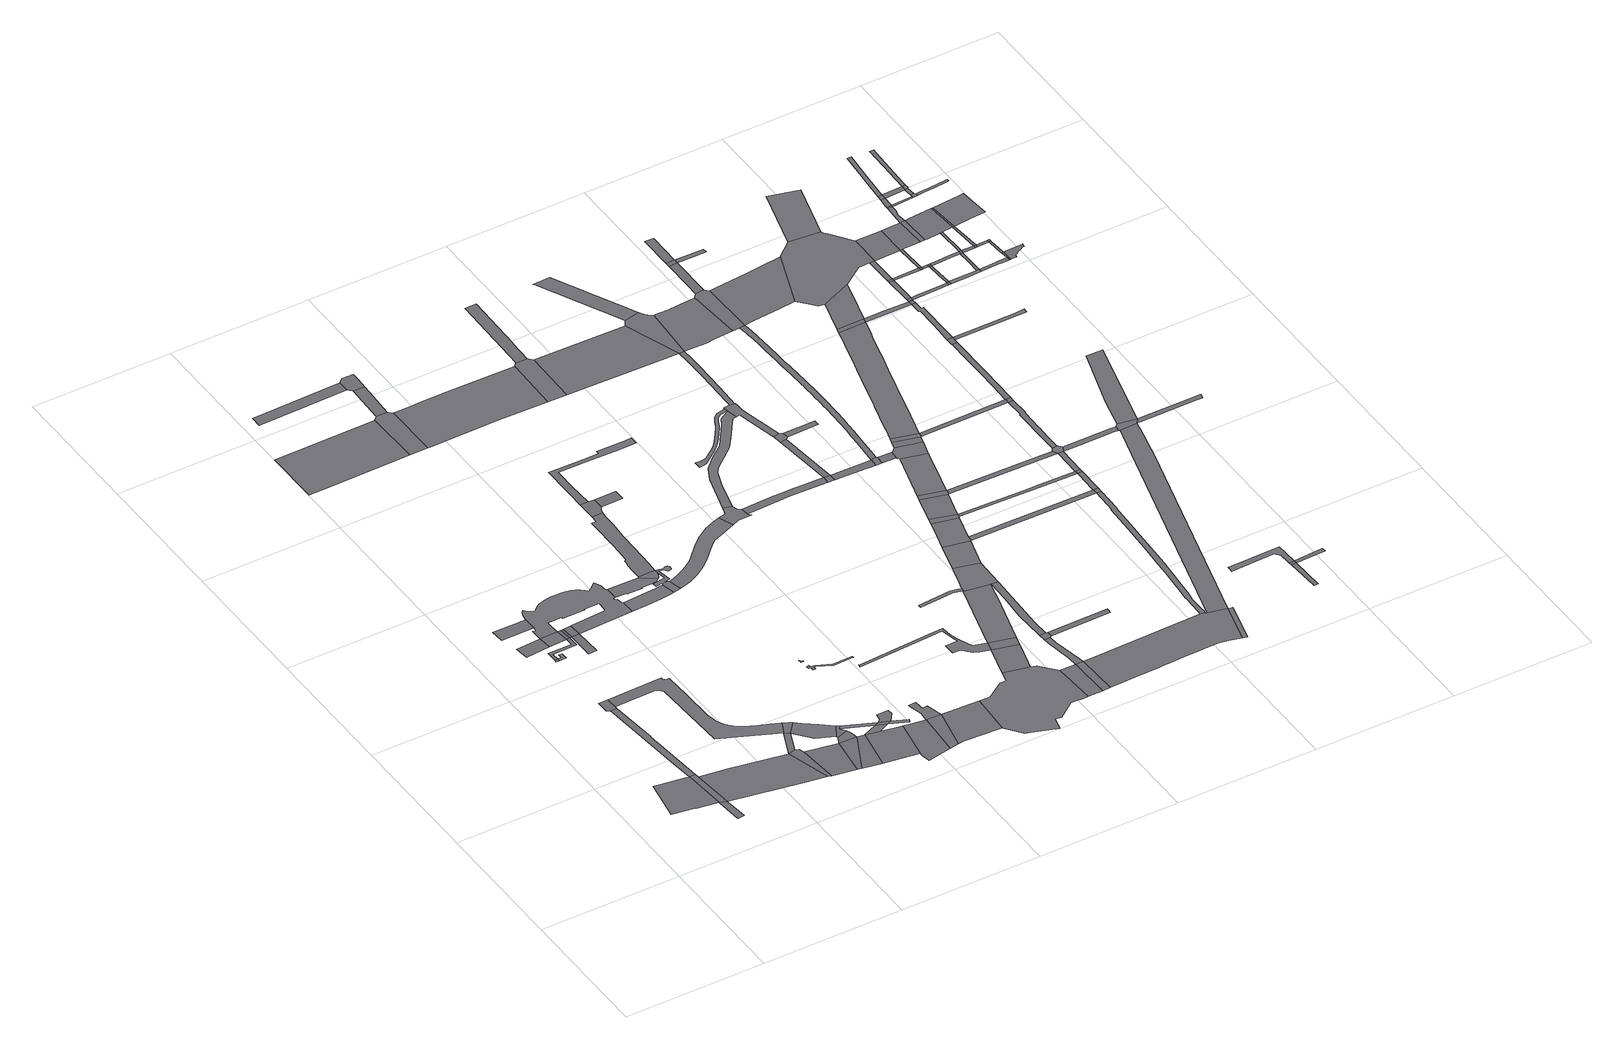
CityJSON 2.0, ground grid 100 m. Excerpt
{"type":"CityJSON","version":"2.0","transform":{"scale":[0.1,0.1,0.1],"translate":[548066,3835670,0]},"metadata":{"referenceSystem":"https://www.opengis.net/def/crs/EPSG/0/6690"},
"CityObjects":{
"road1":{"type":"Road","attributes":{"RoadStructureAttribute.sectionType":"1"},"geometry":[{"type":"MultiSurface","lod":"1","boundaries":[[[0,1,2,3,4,5,6]]]}]},
"road2":{"type":"Road","attributes":{"RoadStructureAttribute.sectionType":"1"},"geometry":[{"type":"MultiSurface","lod":"1","boundaries":[[[5,7,8,9,10,11,12]]]}]},
"road3":{"type":"Road","geometry":[{"type":"MultiSurface","lod":"1","boundaries":[[[13,14,15,6,5,12,16]]]}]},
"road4":{"type":"Road","attributes":{"RoadStructureAttribute.sectionType":"1"},"geometry":[{"type":"MultiSurface","lod":"1","boundaries":[[[17,18,19,20,21,22,23,24,6,15]]]}]},
"road5":{"type":"Road","geometry":[{"type":"MultiSurface","lod":"1","boundaries":[[[25,26,27,22,21,28]]]}]},
"road6":{"type":"Road","attributes":{"RoadStructureAttribute.sectionType":"1"},"geometry":[{"type":"MultiSurface","lod":"1","boundaries":[[[29,30,31,32]]]}]},
"road7":{"type":"Road","attributes":{"RoadStructureAttribute.sectionType":"1"},"geometry":[{"type":"MultiSurface","lod":"1","boundaries":[[[33,16,12,34,35,36]]]}]},
"road8":{"type":"Road","geometry":[{"type":"MultiSurface","lod":"1","boundaries":[[[37,38,39,40]]]}]},
"road9":{"type":"Road","geometry":[{"type":"MultiSurface","lod":"1","boundaries":[[[41,42,43,44,40,39]]]}]},
"road10":{"type":"Road","geometry":[{"type":"MultiSurface","lod":"1","boundaries":[[[45,46,47,48,49]]]}]},
"road11":{"type":"Road","attributes":{"RoadStructureAttribute.sectionType":"1"},"geometry":[{"type":"MultiSurface","lod":"1","boundaries":[[[50,51,52,53,54,55,37,40]]]}]},
"road12":{"type":"Road","geometry":[{"type":"MultiSurface","lod":"1","boundaries":[[[56,29,32,53]]]}]},
"road13":{"type":"Road","attributes":{"RoadStructureAttribute.sectionType":"1"},"geometry":[{"type":"MultiSurface","lod":"1","boundaries":[[[57,58,59,60,61,62,63,64,65,66,67,68,69,70,71,72,25,28,73,74,75,76,77,78,79,80]]]}]},
"road14":{"type":"Road","geometry":[{"type":"MultiSurface","lod":"1","boundaries":[[[81,56,53,52]]]}]},
"road15":{"type":"Road","geometry":[{"type":"MultiSurface","lod":"1","boundaries":[[[82,83,84,85]]]}]},
"road16":{"type":"Road","attributes":{"RoadStructureAttribute.sectionType":"1"},"geometry":[{"type":"MultiSurface","lod":"1","boundaries":[[[86,81,52,85]]]}]},
"road17":{"type":"Road","geometry":[{"type":"MultiSurface","lod":"1","boundaries":[[[87,86,85,84]]]}]},
"road18":{"type":"Road","geometry":[{"type":"MultiSurface","lod":"1","boundaries":[[[88,89,36,35,90,91]]]}]},
"road19":{"type":"Road","attributes":{"RoadStructureAttribute.sectionType":"1"},"geometry":[{"type":"MultiSurface","lod":"1","boundaries":[[[92,36,89,93]]]}]},
"road20":{"type":"Road","geometry":[{"type":"MultiSurface","lod":"1","boundaries":[[[91,90,94,95]]]}]},
"road21":{"type":"Road","attributes":{"RoadStructureAttribute.sectionType":"1"},"geometry":[{"type":"MultiSurface","lod":"1","boundaries":[[[96,97,98,99,100,101,102,103,104,105,106,107,108,109,110,111,112,113,114,115,116,117,118,119,120,121,122,123,124,49,48,125,126,127,29,56,128,129,130,131,132,133,134,135,87,84,136,137,138,139,140,141,142,143,144]]]}]},
"road22":{"type":"Road","geometry":[{"type":"MultiSurface","lod":"1","boundaries":[[[145,80,79,92,93,146]]]}]},
"road23":{"type":"Road","attributes":{"RoadStructureAttribute.sectionType":"1"},"geometry":[{"type":"MultiSurface","lod":"1","boundaries":[[[147,148,146,93,149,150,151,152]]]}]},
"road24":{"type":"Road","geometry":[{"type":"MultiSurface","lod":"1","boundaries":[[[95,94,153,154]]]}]},
"road25":{"type":"Road","attributes":{"RoadStructureAttribute.sectionType":"1"},"geometry":[{"type":"MultiSurface","lod":"1","boundaries":[[[154,153,155,156]]]}]},
"road26":{"type":"Road","attributes":{"function":"3","RoadStructureAttribute.sectionType":"1"},"geometry":[{"type":"MultiSurface","lod":"1","boundaries":[[[157,158,159,160,161]]]}]},
"road27":{"type":"Road","attributes":{"RoadStructureAttribute.sectionType":"1"},"geometry":[{"type":"MultiSurface","lod":"1","boundaries":[[[162,163,164,165,95,154]]]}]},
"road28":{"type":"Road","geometry":[{"type":"MultiSurface","lod":"1","boundaries":[[[152,151,165,164,166,167]]]}]},
"road29":{"type":"Road","attributes":{"RoadStructureAttribute.sectionType":"1"},"geometry":[{"type":"MultiSurface","lod":"1","boundaries":[[[167,166,168,169]]]}]},
"road30":{"type":"Road","geometry":[{"type":"MultiSurface","lod":"1","boundaries":[[[156,155,170,171,172,173]]]}]},
"road31":{"type":"Road","attributes":{"RoadStructureAttribute.sectionType":"1"},"geometry":[{"type":"MultiSurface","lod":"1","boundaries":[[[168,156,173,174]]]}]},
"road32":{"type":"Road","attributes":{"RoadStructureAttribute.sectionType":"1"},"geometry":[{"type":"MultiSurface","lod":"1","boundaries":[[[175,176,177,178,179]]]}]},
"road33":{"type":"Road","geometry":[{"type":"MultiSurface","lod":"1","boundaries":[[[180,181,138,137,182,183,184,185]]]}]},
"road34":{"type":"Road","geometry":[{"type":"MultiSurface","lod":"1","boundaries":[[[144,143,186,187,188,189,190,191,192,193,194,195,196,197,198,199]]]}]},
"road35":{"type":"Road","geometry":[{"type":"MultiSurface","lod":"1","boundaries":[[[169,168,174,200]]]}]},
"road36":{"type":"Road","geometry":[{"type":"MultiSurface","lod":"1","boundaries":[[[201,202,203,204,205,169,200]]]}]},
"road37":{"type":"Road","attributes":{"RoadStructureAttribute.sectionType":"1"},"geometry":[{"type":"MultiSurface","lod":"1","boundaries":[[[172,171,206,207,208,209,210,211]]]}]},
"road38":{"type":"Road","geometry":[{"type":"MultiSurface","lod":"1","boundaries":[[[212,213,200,174]]]}]},
"road39":{"type":"Road","geometry":[{"type":"MultiSurface","lod":"1","boundaries":[[[214,215,199,198,216,217,218,219]]]}]},
"road40":{"type":"Road","geometry":[{"type":"MultiSurface","lod":"1","boundaries":[[[220,221,222,223]]]}]},
"road41":{"type":"Road","geometry":[{"type":"MultiSurface","lod":"1","boundaries":[[[224,225,226,161,160,227,228,229,230]]]}]},
"road42":{"type":"Road","geometry":[{"type":"MultiSurface","lod":"1","boundaries":[[[231,232,233,234,235,236,237,238,239,240,241,242,243,244,245,246,247,248,249,250,251,252,253,214,219,254,255,256,257,258,180,185,259,260,261]]]}]},
"road43":{"type":"Road","geometry":[{"type":"MultiSurface","lod":"1","boundaries":[[[211,210,262,263]]]}]},
"road44":{"type":"Road","attributes":{"RoadStructureAttribute.sectionType":"1"},"geometry":[{"type":"MultiSurface","lod":"1","boundaries":[[[264,265,266,267,268,269,270,271,272,273,274,215,214,275,276,277,278,279,280]]]}]},
"road45":{"type":"Road","attributes":{"RoadStructureAttribute.sectionType":"1"},"geometry":[{"type":"MultiSurface","lod":"1","boundaries":[[[281,282,283,284,285,286,287,288,289,290,291,292,293,294,295,296,297]]]}]},
"road46":{"type":"Road","attributes":{"RoadStructureAttribute.sectionType":"1"},"geometry":[{"type":"MultiSurface","lod":"1","boundaries":[[[298,224,230,299,300]]]}]},
"road47":{"type":"Road","geometry":[{"type":"MultiSurface","lod":"1","boundaries":[[[301,302,303,304,305,306,307,211,263]]]}]},
"road48":{"type":"Road","geometry":[{"type":"MultiSurface","lod":"1","boundaries":[[[308,175,179,298,300,309,310,311]]]}]},
"road49":{"type":"Road","geometry":[{"type":"MultiSurface","lod":"1","boundaries":[[[263,262,312,313,314,315,316]]]}]},
"road50":{"type":"Road","geometry":[{"type":"MultiSurface","lod":"1","boundaries":[[[317,318,264,280,319,320,321,322]]]}]},
"road51":{"type":"Road","attributes":{"RoadStructureAttribute.sectionType":"1"},"geometry":[{"type":"MultiSurface","lod":"1","boundaries":[[[323,324,325,326,327,328,329,330,331,332,261,260,333,334,335,336,337,338,339,340,341,342,343]]]}]},
"road52":{"type":"Road","geometry":[{"type":"MultiSurface","lod":"1","boundaries":[[[344,345,321,320]]]}]},
"road53":{"type":"Road","attributes":{"function":"3","RoadStructureAttribute.sectionType":"1"},"geometry":[{"type":"MultiSurface","lod":"1","boundaries":[[[346,347,348,349,228,227,350,351,352,353]]]}]},
"road54":{"type":"Road","attributes":{"RoadStructureAttribute.sectionType":"1"},"geometry":[{"type":"MultiSurface","lod":"1","boundaries":[[[354,355,356,357,358,359,360,361,362,363,364,365,366,367,368,369,370,371,372,373,374,375,376]]]}]},
"road55":{"type":"Road","attributes":{"RoadStructureAttribute.sectionType":"1"},"geometry":[{"type":"MultiSurface","lod":"1","boundaries":[[[377,378,379,380,381,382,383,384,385,386,387,388,389,390,391,317,322]]]}]},
"road56":{"type":"Road","geometry":[{"type":"MultiSurface","lod":"1","boundaries":[[[392,393,394,395,316,315,396,397,398,399,400,401,402,403,404,405,406,407,408]]]}]},
"road57":{"type":"Road","geometry":[{"type":"MultiSurface","lod":"1","boundaries":[[[409,410,323,343,411,412,413,414,415,416,417]]]}]},
"road58":{"type":"Road","attributes":{"RoadStructureAttribute.sectionType":"1"},"geometry":[{"type":"MultiSurface","lod":"1","boundaries":[[[375,392,408,418,419]]]}]},
"road59":{"type":"Road","geometry":[{"type":"MultiSurface","lod":"1","boundaries":[[[376,375,419,420]]]}]},
"road60":{"type":"Road","geometry":[{"type":"MultiSurface","lod":"1","boundaries":[[[421,422,423,353,352,424,425,426,427,428]]]}]},
"road61":{"type":"Road","geometry":[{"type":"MultiSurface","lod":"1","boundaries":[[[406,405,429,430,431]]]}]},
"road62":{"type":"Road","attributes":{"RoadStructureAttribute.sectionType":"1"},"geometry":[{"type":"MultiSurface","lod":"1","boundaries":[[[432,433,434,435,436,437,438]]]}]},
"road63":{"type":"Road","geometry":[{"type":"MultiSurface","lod":"1","boundaries":[[[431,430,439,440]]]}]},
"road64":{"type":"Road","attributes":{"RoadStructureAttribute.sectionType":"1"},"geometry":[{"type":"MultiSurface","lod":"1","boundaries":[[[441,442,376,420,443,444,445]]]}]},
"road65":{"type":"Road","attributes":{"RoadStructureAttribute.sectionType":"1"},"geometry":[{"type":"MultiSurface","lod":"1","boundaries":[[[446,447,448,421,428,449,450,451]]]}]},
"road66":{"type":"Road","attributes":{"RoadStructureAttribute.sectionType":"1"},"geometry":[{"type":"MultiSurface","lod":"1","boundaries":[[[452,453,454,455,456,415,414,457,458,459,460,461]]]}]},
"road67":{"type":"Road","attributes":{"RoadStructureAttribute.sectionType":"1"},"geometry":[{"type":"MultiSurface","lod":"1","boundaries":[[[462,463,464,465,466,467,431,440]]]}]},
"road68":{"type":"Road","attributes":{"RoadStructureAttribute.sectionType":"1"},"geometry":[{"type":"MultiSurface","lod":"1","boundaries":[[[468,469,470,471,472,473,474,475,476,477,478,479,480,481,482,483,484,485,486,487,488,489,490,491,492,493,494,495,496,497,498,499,500,501,502,503,504,505,506,507,409,417,508,509,510,511,512,513,514,515]]]}]},
"road69":{"type":"Road","geometry":[{"type":"MultiSurface","lod":"1","boundaries":[[[516,517,465,464,518,519]]]}]},
"road70":{"type":"Road","attributes":{"RoadStructureAttribute.sectionType":"1"},"geometry":[{"type":"MultiSurface","lod":"1","boundaries":[[[520,521,522,523,517,516,524,525]]]}]},
"road71":{"type":"Road","geometry":[{"type":"MultiSurface","lod":"1","boundaries":[[[526,527,528,438,437,441,445,520,525,529]]]}]},
"road72":{"type":"Road","attributes":{"function":"3","RoadStructureAttribute.sectionType":"1"},"geometry":[{"type":"MultiSurface","lod":"1","boundaries":[[[425,424,530,531,532]]]}]},
"road73":{"type":"Road","attributes":{"RoadStructureAttribute.sectionType":"1"},"geometry":[{"type":"MultiSurface","lod":"1","boundaries":[[[533,534,535,536,519,518]]]}]},
"road74":{"type":"Road","geometry":[{"type":"MultiSurface","lod":"1","boundaries":[[[537,538,526,529,539]]]}]},
"road75":{"type":"Road","geometry":[{"type":"MultiSurface","lod":"1","boundaries":[[[461,460,540,541]]]}]},
"road76":{"type":"Road","attributes":{"RoadStructureAttribute.sectionType":"1"},"geometry":[{"type":"MultiSurface","lod":"1","boundaries":[[[542,543,461,541]]]}]},
"road77":{"type":"Road","geometry":[{"type":"MultiSurface","lod":"1","boundaries":[[[544,545,546,468,515,547,548,549,550,551,552,553,554,555]]]}]},
"road78":{"type":"Road","geometry":[{"type":"MultiSurface","lod":"1","boundaries":[[[549,548,556,543,542,557,558]]]}]},
"road79":{"type":"Road","attributes":{"RoadStructureAttribute.sectionType":"1"},"geometry":[{"type":"MultiSurface","lod":"1","boundaries":[[[559,560,537,539,561,562,563,564,565,566]]]}]},
"road80":{"type":"Road","attributes":{"RoadStructureAttribute.sectionType":"1"},"geometry":[{"type":"MultiSurface","lod":"1","boundaries":[[[567,541,540,568,569,570,571]]]}]},
"road81":{"type":"Road","attributes":{"RoadStructureAttribute.sectionType":"1"},"geometry":[{"type":"MultiSurface","lod":"1","boundaries":[[[572,573,440,439,574,575,576,577,578,579,580,581,582,583,584,585,586,587,588,589,590]]]}]},
"road82":{"type":"Road","geometry":[{"type":"MultiSurface","lod":"1","boundaries":[[[591,559,566,592,593,594]]]}]},
"road83":{"type":"Road","attributes":{"RoadStructureAttribute.sectionType":"1"},"geometry":[{"type":"MultiSurface","lod":"1","boundaries":[[[595,596,597,598,531,599,600,601,602,544,555]]]}]},
"road84":{"type":"Road","attributes":{"RoadStructureAttribute.sectionType":"1"},"geometry":[{"type":"MultiSurface","lod":"1","boundaries":[[[603,591,594,604,605]]]}]},
"road85":{"type":"Road","geometry":[{"type":"MultiSurface","lod":"1","boundaries":[[[606,607,608,609,558,557]]]}]},
"road86":{"type":"Road","geometry":[{"type":"MultiSurface","lod":"1","boundaries":[[[610,603,605,611,612,613]]]}]},
"road87":{"type":"Road","attributes":{"RoadStructureAttribute.sectionType":"1"},"geometry":[{"type":"MultiSurface","lod":"1","boundaries":[[[614,615,616,617,618]]]}]},
"road88":{"type":"Road","geometry":[{"type":"MultiSurface","lod":"1","boundaries":[[[619,571,570,620,621]]]}]},
"road89":{"type":"Road","geometry":[{"type":"MultiSurface","lod":"1","boundaries":[[[622,623,624,625,618,617,626,627,532,531,598,628,629]]]}]},
"road90":{"type":"Road","attributes":{"RoadStructureAttribute.sectionType":"1"},"geometry":[{"type":"MultiSurface","lod":"1","boundaries":[[[621,620,630,631]]]}]},
"road91":{"type":"Road","attributes":{"RoadStructureAttribute.sectionType":"1"},"geometry":[{"type":"MultiSurface","lod":"1","boundaries":[[[632,633,634,610,613,635,636,637,638]]]}]},
"road92":{"type":"Road","geometry":[{"type":"MultiSurface","lod":"1","boundaries":[[[639,640,631,630,641,632,638,642,643]]]}]},
"road93":{"type":"Road","attributes":{"RoadStructureAttribute.sectionType":"1"},"geometry":[{"type":"MultiSurface","lod":"1","boundaries":[[[644,645,646,647,648,649,650,651,652,653,654,655,656,657,658,659,660,661,662,663,664,665,666,667,668,669,670,671,672,673,674,675,676,677,678,679,680,681,682,683,684,685,686,687,688,689,690,691,692,693,694,695,696,697,698,699,700,701,571,619]]]}]},
"road94":{"type":"Road","attributes":{"function":"3","RoadStructureAttribute.sectionType":"1"},"geometry":[{"type":"MultiSurface","lod":"1","boundaries":[[[702,703,704,705,706,707,629,628,708,709,710,711,712,713]]]}]},
"road95":{"type":"Road","attributes":{"RoadStructureAttribute.sectionType":"1"},"geometry":[{"type":"MultiSurface","lod":"1","boundaries":[[[563,562,714,715]]]}]},
"road96":{"type":"Road","attributes":{"RoadStructureAttribute.sectionType":"1"},"geometry":[{"type":"MultiSurface","lod":"1","boundaries":[[[716,639,643,717]]]}]},
"road97":{"type":"Road","geometry":[{"type":"MultiSurface","lod":"1","boundaries":[[[718,716,717,719,720]]]}]},
"road98":{"type":"Road","geometry":[{"type":"MultiSurface","lod":"1","boundaries":[[[721,587,586,722,723]]]}]},
"road99":{"type":"Road","attributes":{"RoadStructureAttribute.sectionType":"1"},"geometry":[{"type":"MultiSurface","lod":"1","boundaries":[[[724,725,594,593,726,727,728]]]}]},
"road100":{"type":"Road","attributes":{"RoadStructureAttribute.sectionType":"1"},"geometry":[{"type":"MultiSurface","lod":"1","boundaries":[[[729,612,611,730,731,732]]]}]},
"road101":{"type":"Road","geometry":[{"type":"MultiSurface","lod":"1","boundaries":[[[733,734,735,736,702,713,737,671,670,738]]]}]},
"road102":{"type":"Road","attributes":{"RoadStructureAttribute.sectionType":"1"},"geometry":[{"type":"MultiSurface","lod":"1","boundaries":[[[714,739,740,741,742,743,744,745,746,747,748,572,590,749,750,751,752,753,754,755,756,757]]]}]},
"road103":{"type":"Road","attributes":{"RoadStructureAttribute.sectionType":"1"},"geometry":[{"type":"MultiSurface","lod":"1","boundaries":[[[758,759,735,734,760]]]}]},
"road104":{"type":"Road","attributes":{"RoadStructureAttribute.sectionType":"1"},"geometry":[{"type":"MultiSurface","lod":"1","boundaries":[[[761,762,763,764,765,766,767,768,769,770,771,772,773,774,775,718,720,776,777,778,779,780,781,782,783,784,785,786,787,788]]]}]},
"road105":{"type":"Road","geometry":[{"type":"MultiSurface","lod":"1","boundaries":[[[789,758,760,790]]]}]},
"road106":{"type":"Road","attributes":{"RoadStructureAttribute.sectionType":"1"},"geometry":[{"type":"MultiSurface","lod":"1","boundaries":[[[791,789,790,792,793,794]]]}]},
"road107":{"type":"Road","attributes":{"RoadStructureAttribute.sectionType":"1"},"geometry":[{"type":"MultiSurface","lod":"1","boundaries":[[[720,719,795,796]]]}]},
"road108":{"type":"Road","geometry":[{"type":"MultiSurface","lod":"1","boundaries":[[[715,714,757,797]]]}]},
"road109":{"type":"Road","attributes":{"RoadStructureAttribute.sectionType":"1"},"geometry":[{"type":"MultiSurface","lod":"1","boundaries":[[[727,798,799,715,797,800,801]]]}]},
"road110":{"type":"Road","geometry":[{"type":"MultiSurface","lod":"1","boundaries":[[[802,803,804,790,760]]]}]},
"road111":{"type":"Road","geometry":[{"type":"MultiSurface","lod":"1","boundaries":[[[728,727,801,805]]]}]},
"road112":{"type":"Road","attributes":{"function":"3","RoadStructureAttribute.sectionType":"1"},"geometry":[{"type":"MultiSurface","lod":"1","boundaries":[[[806,807,808,809,738,670,810,811,812]]]}]},
"road113":{"type":"Road","attributes":{"RoadStructureAttribute.sectionType":"1"},"geometry":[{"type":"MultiSurface","lod":"1","boundaries":[[[813,731,814,728,805]]]}]},
"road114":{"type":"Road","attributes":{"RoadStructureAttribute.sectionType":"1"},"geometry":[{"type":"MultiSurface","lod":"1","boundaries":[[[815,816,817,818,819,820,821,588,587]]]}]},
"road115":{"type":"Road","geometry":[{"type":"MultiSurface","lod":"1","boundaries":[[[822,823,824,825,826,827,732,731,813,828]]]}]},
"road116":{"type":"Road","attributes":{"RoadStructureAttribute.sectionType":"1"},"geometry":[{"type":"MultiSurface","lod":"1","boundaries":[[[829,830,831,832,833,834,835,836,837,838,839,840,841]]]}]},
"road117":{"type":"Road","geometry":[{"type":"MultiSurface","lod":"1","boundaries":[[[842,761,788,843]]]}]},
"road118":{"type":"Road","attributes":{"RoadStructureAttribute.sectionType":"1"},"geometry":[{"type":"MultiSurface","lod":"1","boundaries":[[[795,844,845,846,847,848,849,825,824,850,851,852,853,854,855,856]]]}]},
"road119":{"type":"Road","attributes":{"RoadStructureAttribute.sectionType":"1"},"geometry":[{"type":"MultiSurface","lod":"1","boundaries":[[[857,858,859,860]]]}]},
"road120":{"type":"Road","geometry":[{"type":"MultiSurface","lod":"1","boundaries":[[[841,840,858,857]]]}]},
"road121":{"type":"Road","attributes":{"RoadStructureAttribute.sectionType":"1"},"geometry":[{"type":"MultiSurface","lod":"1","boundaries":[[[861,862,863,864,842,843]]]}]},
"road122":{"type":"Road","geometry":[{"type":"MultiSurface","lod":"1","boundaries":[[[796,795,856,865]]]}]},
"road123":{"type":"Road","attributes":{"RoadStructureAttribute.sectionType":"1"},"geometry":[{"type":"MultiSurface","lod":"1","boundaries":[[[866,867,868,828,813,869,870,871,872]]]}]},
"road124":{"type":"Road","attributes":{"RoadStructureAttribute.sectionType":"1"},"geometry":[{"type":"MultiSurface","lod":"1","boundaries":[[[873,874,875,876,877,878,879,796,865,880,881,882]]]}]},
"road125":{"type":"Road","attributes":{"RoadStructureAttribute.sectionType":"1"},"geometry":[{"type":"MultiSurface","lod":"1","boundaries":[[[883,841,857,884]]]}]},
"road126":{"type":"Road","attributes":{"RoadStructureAttribute.sectionType":"1"},"geometry":[{"type":"MultiSurface","lod":"1","boundaries":[[[885,843,788,886,887,888]]]}]},
"road127":{"type":"Road","geometry":[{"type":"MultiSurface","lod":"1","boundaries":[[[889,806,812,890,891,892,864,863,893,894,895,896,897,898,899,900,901,902,903,904]]]}]},
"road128":{"type":"Road","geometry":[{"type":"MultiSurface","lod":"1","boundaries":[[[905,906,873,882,907,908,909]]]}]},
"road129":{"type":"Road","attributes":{"RoadStructureAttribute.sectionType":"1"},"geometry":[{"type":"MultiSurface","lod":"1","boundaries":[[[887,910,911,912,913,914,915,905,909,916,917,918,919,920,921,922,923]]]}]},
"road130":{"type":"Road","geometry":[{"type":"MultiSurface","lod":"1","boundaries":[[[924,872,871,819,818,925]]]}]},
"road131":{"type":"Road","geometry":[{"type":"MultiSurface","lod":"1","boundaries":[[[926,888,887,923]]]}]},
"road132":{"type":"Road","attributes":{"RoadStructureAttribute.sectionType":"1"},"geometry":[{"type":"MultiSurface","lod":"1","boundaries":[[[927,928,888,926]]]}]},
"road133":{"type":"Road","geometry":[{"type":"MultiSurface","lod":"1","boundaries":[[[929,930,928,927]]]}]},
"road134":{"type":"Road","attributes":{"RoadStructureAttribute.sectionType":"1"},"geometry":[{"type":"MultiSurface","lod":"1","boundaries":[[[931,932,933,934,930,929]]]}]},
"road135":{"type":"Road","geometry":[{"type":"MultiSurface","lod":"1","boundaries":[[[935,936,934,933]]]}]},
"road136":{"type":"Road","attributes":{"RoadStructureAttribute.sectionType":"1"},"geometry":[{"type":"MultiSurface","lod":"1","boundaries":[[[897,896,936,935]]]}]},
"road137":{"type":"Road","attributes":{"RoadStructureAttribute.sectionType":"1"},"geometry":[{"type":"MultiSurface","lod":"1","boundaries":[[[937,938,889,904,939]]]}]},
"road138":{"type":"Road","attributes":{"RoadStructureAttribute.sectionType":"1"},"geometry":[{"type":"MultiSurface","lod":"1","boundaries":[[[940,941,942,943,929,927,944]]]}]},
"road139":{"type":"Road","attributes":{"RoadStructureAttribute.sectionType":"1"},"geometry":[{"type":"MultiSurface","lod":"1","boundaries":[[[945,946,947,948,949,909,908]]]}]},
"road140":{"type":"Road","attributes":{"RoadStructureAttribute.sectionType":"1"},"geometry":[{"type":"MultiSurface","lod":"1","boundaries":[[[950,935,933,951,952]]]}]},
"road141":{"type":"Road","attributes":{"RoadStructureAttribute.sectionType":"1"},"geometry":[{"type":"MultiSurface","lod":"1","boundaries":[[[953,954,955,956,957,924,925]]]}]},
"road142":{"type":"Road","geometry":[{"type":"MultiSurface","lod":"1","boundaries":[[[899,898,958,959]]]}]},
"road143":{"type":"Road","attributes":{"RoadStructureAttribute.sectionType":"1"},"geometry":[{"type":"MultiSurface","lod":"1","boundaries":[[[960,961,962,925,818,963,964,965,966,967]]]}]},
"road144":{"type":"Road","geometry":[{"type":"MultiSurface","lod":"1","boundaries":[[[950,952,968,969]]]}]},
"road145":{"type":"Road","geometry":[{"type":"MultiSurface","lod":"1","boundaries":[[[970,940,944,971]]]}]},
"road146":{"type":"Road","attributes":{"RoadStructureAttribute.sectionType":"1"},"geometry":[{"type":"MultiSurface","lod":"1","boundaries":[[[972,958,950,969]]]}]},
"road147":{"type":"Road","attributes":{"RoadStructureAttribute.sectionType":"1"},"geometry":[{"type":"MultiSurface","lod":"1","boundaries":[[[973,969,968,974]]]}]},
"road148":{"type":"Road","attributes":{"RoadStructureAttribute.sectionType":"1"},"geometry":[{"type":"MultiSurface","lod":"1","boundaries":[[[975,976,977,978,974,979,980,981,940,970]]]}]},
"road149":{"type":"Road","geometry":[{"type":"MultiSurface","lod":"1","boundaries":[[[982,973,974,978]]]}]},
"road150":{"type":"Road","geometry":[{"type":"MultiSurface","lod":"1","boundaries":[[[983,984,985,970,971,986,987]]]}]},
"road151":{"type":"Road","geometry":[{"type":"MultiSurface","lod":"1","boundaries":[[[988,989,959,958,972,990,991,992]]]}]},
"road152":{"type":"Road","attributes":{"RoadStructureAttribute.sectionType":"1"},"geometry":[{"type":"MultiSurface","lod":"1","boundaries":[[[993,994,995,982,978,996,997,998]]]}]},
"road153":{"type":"Road","geometry":[{"type":"MultiSurface","lod":"1","boundaries":[[[999,988,992,1000]]]}]},
"road154":{"type":"Road","attributes":{"RoadStructureAttribute.sectionType":"1"},"geometry":[{"type":"MultiSurface","lod":"1","boundaries":[[[998,1001,984,983,1002,1003]]]}]},
"road155":{"type":"Road","geometry":[{"type":"MultiSurface","lod":"1","boundaries":[[[993,998,1003,1004]]]}]},
"road156":{"type":"Road","attributes":{"RoadStructureAttribute.sectionType":"1"},"geometry":[{"type":"MultiSurface","lod":"1","boundaries":[[[1005,988,999,1006,1007,1008,1009]]]}]},
"road157":{"type":"Road","attributes":{"RoadStructureAttribute.sectionType":"1"},"geometry":[{"type":"MultiSurface","lod":"1","boundaries":[[[1010,1011,993,1004]]]}]},
"road158":{"type":"Road","geometry":[{"type":"MultiSurface","lod":"1","boundaries":[[[1012,1005,1009,1013]]]}]},
"road159":{"type":"Road","attributes":{"RoadStructureAttribute.sectionType":"1"},"geometry":[{"type":"MultiSurface","lod":"1","boundaries":[[[1014,1015,1016,983,987,1017,1018,1019]]]}]},
"road160":{"type":"Road","attributes":{"RoadStructureAttribute.sectionType":"1"},"geometry":[{"type":"MultiSurface","lod":"1","boundaries":[[[1004,1003,1020,1021]]]}]},
"road161":{"type":"Road","attributes":{"RoadStructureAttribute.sectionType":"1"},"geometry":[{"type":"MultiSurface","lod":"1","boundaries":[[[1022,1023,1012,1013,1024,1025]]]}]},
"road162":{"type":"Road","geometry":[{"type":"MultiSurface","lod":"1","boundaries":[[[1026,1027,1022,1025]]]}]},
"road163":{"type":"Road","geometry":[{"type":"MultiSurface","lod":"1","boundaries":[[[1028,1029,1030,1031,999,1000,1032,1033,1034,1035,1036,1011,1010,1037,1038,1039]]]}]},
"road164":{"type":"Road","geometry":[{"type":"MultiSurface","lod":"1","boundaries":[[[1021,1020,1040,1041]]]}]},
"road165":{"type":"Road","attributes":{"RoadStructureAttribute.sectionType":"1"},"geometry":[{"type":"MultiSurface","lod":"1","boundaries":[[[1042,1013,1009,1043]]]}]},
"road166":{"type":"Road","attributes":{"RoadStructureAttribute.sectionType":"1"},"geometry":[{"type":"MultiSurface","lod":"1","boundaries":[[[1044,1039,1021,1041]]]}]},
"road167":{"type":"Road","attributes":{"RoadStructureAttribute.sectionType":"1"},"geometry":[{"type":"MultiSurface","lod":"1","boundaries":[[[1045,1041,1040,1046]]]}]},
"road168":{"type":"Road","attributes":{"RoadStructureAttribute.sectionType":"1"},"geometry":[{"type":"MultiSurface","lod":"1","boundaries":[[[1047,1048,1049,1050,1027,1026]]]}]},
"road169":{"type":"Road","geometry":[{"type":"MultiSurface","lod":"1","boundaries":[[[1051,1052,1014,1019,1053]]]}]},
"road170":{"type":"Road","attributes":{"RoadStructureAttribute.sectionType":"1"},"geometry":[{"type":"MultiSurface","lod":"1","boundaries":[[[1054,1026,1025,1055]]]}]},
"road171":{"type":"Road","geometry":[{"type":"MultiSurface","lod":"1","boundaries":[[[1056,1028,1039,1044]]]}]},
"road172":{"type":"Road","attributes":{"RoadStructureAttribute.sectionType":"1"},"geometry":[{"type":"MultiSurface","lod":"1","boundaries":[[[1057,1058,1059,1046,1060,1061,1052,1051]]]}]},
"road173":{"type":"Road","geometry":[{"type":"MultiSurface","lod":"1","boundaries":[[[1062,1045,1046,1059]]]}]},
"road174":{"type":"Road","geometry":[{"type":"MultiSurface","lod":"1","boundaries":[[[1063,1064,1042,1043,1065,1066]]]}]},
"road175":{"type":"Road","attributes":{"RoadStructureAttribute.sectionType":"1"},"geometry":[{"type":"MultiSurface","lod":"1","boundaries":[[[1067,1055,1064,1063]]]}]},
"road176":{"type":"Road","attributes":{"RoadStructureAttribute.sectionType":"1"},"geometry":[{"type":"MultiSurface","lod":"1","boundaries":[[[1068,1069,1070,1071,1072,1073,1074,1075,1076,1077,1078,1079,1080,1081,1082,1083,1084,1085,1051,1053]]]}]},
"road177":{"type":"Road","geometry":[{"type":"MultiSurface","lod":"1","boundaries":[[[1086,1087,1054,1055,1067]]]}]},
"road178":{"type":"Road","attributes":{"function":"3","RoadStructureAttribute.sectionType":"1"},"geometry":[{"type":"MultiSurface","lod":"1","boundaries":[[[1088,1089,1090,1091,1056,1044,1092,1093]]]}]},
"road179":{"type":"Road","attributes":{"RoadStructureAttribute.sectionType":"1"},"geometry":[{"type":"MultiSurface","lod":"1","boundaries":[[[1094,1054,1087,1095,1096,1097]]]}]},
"road180":{"type":"Road","attributes":{"RoadStructureAttribute.sectionType":"1"},"geometry":[{"type":"MultiSurface","lod":"1","boundaries":[[[1098,1099,1100,1101,1066,1065,1102,1103,1104,1105]]]}]}
},
"vertices":[
[548,797,0],[326,833,0],[278,540,0],[442,512,0],[441,510,0],[591,484,0],[566,794,0],
[592,475,0],[609,300,0],[609,292,0],[654,296,0],[639,464,0],[638,470,0],
[611,783,0],[610,787,0],[609,798,0],[612,768,0],
[575,1155,0],[575,1156,0],[566,1255,0],[566,1256,0],[532,1602,0],[488,1598,0],[515,1313,0],[549,956,0],
[529,1702,0],[464,1700,0],[466,1615,0],[531,1618,0],
[485,2424,0],[306,2414,0],[321,2316,0],[492,2328,0],
[805,737,0],[1143,378,0],[1294,351,0],[1205,667,0],
[454,2204,0],[454,2184,0],[474,2184,0],[474,2204,0],
[526,2184,0],[525,2232,0],[501,2232,0],[501,2204,0],
[270,2635,0],[275,2538,0],[443,2539,0],[508,2539,0],[507,2631,0],
[474,2258,0],[646,2259,0],[644,2339,0],[623,2338,0],[625,2279,0],[454,2278,0],
[611,2432,0],
[1259,974,0],[1189,1005,0],[1110,1041,0],[1066,1067,0],[1039,1092,0],[1019,1118,0],[1013,1126,0],[991,1177,0],[983,1215,0],[978,1255,0],[970,1494,0],[962,1682,0],[934,1682,0],[934,1687,0],[923,1686,0],[924,1711,0],[566,1618,0],[691,1622,0],[831,1624,0],[858,1601,0],[871,1590,0],[893,1032,0],[1286,857,0],[1325,946,0],
[638,2433,0],
[664,2146,0],[722,2147,0],[718,2342,0],[661,2339,0],
[655,2434,0],
[713,2438,0],
[1284,671,0],[1258,681,0],[1318,344,0],[1294,632,0],
[1285,854,0],[1321,835,0],
[1486,314,0],[1524,592,0],
[1081,2622,0],[1078,2652,0],[1076,2670,0],[1068,2694,0],[1055,2720,0],[1020,2689,0],[988,2666,0],[967,2688,0],[943,2707,0],[922,2719,0],[896,2730,0],[867,2736,0],[831,2741,0],[796,2742,0],[763,2742,0],[731,2739,0],[702,2734,0],[680,2728,0],[660,2720,0],[642,2710,0],[626,2699,0],[612,2686,0],[600,2672,0],[567,2694,0],[549,2710,0],[538,2721,0],[528,2707,0],[519,2688,0],[514,2671,0],[508,2518,0],[500,2512,0],[485,2512,0],[608,2535,0],[708,2534,0],[708,2525,0],[867,2523,0],[867,2532,0],[977,2531,0],[975,2464,0],[965,2452,0],[863,2347,0],[1110,2357,0],[1106,2460,0],[1097,2469,0],[1095,2508,0],[1079,2509,0],[1078,2528,0],[1091,2528,0],[1091,2621,0],
[1370,926,0],[1387,913,0],
[1511,815,0],[1428,881,0],[1341,807,0],[1421,713,0],[1545,659,0],[1597,748,0],
[1515,309,0],[1650,586,0],
[1651,285,0],[1702,577,0],
[3,4774,0],[7,4373,0],[166,4374,0],[739,4379,0],[732,4780,0],
[1645,627,0],[1639,646,0],[1629,669,0],[1548,642,0],
[1601,712,0],[1615,733,0],
[1807,625,0],[1837,640,0],
[1774,264,0],[1898,243,0],[1950,531,0],[1801,558,0],
[1880,595,0],
[741,5206,0],[99,5193,0],[101,5114,0],[445,5120,0],[741,5126,0],
[1407,2480,0],[1359,2475,0],[1216,2362,0],[1335,2370,0],[1407,2379,0],[1424,2382,0],
[1173,2528,0],[1173,2520,0],[1280,2518,0],[1280,2526,0],[1351,2526,0],[1354,2526,0],[1362,2526,0],[1374,2527,0],[1384,2529,0],[1396,2532,0],[1401,2534,0],[1408,2540,0],[1418,2550,0],[1313,2618,0],
[1909,610,0],
[1952,669,0],[1951,708,0],[1867,705,0],[1863,673,0],[1856,654,0],
[1901,212,0],[1912,157,0],[1974,168,0],[1997,173,0],[2082,188,0],[2101,503,0],
[2005,542,0],[2015,565,0],
[1440,2628,0],[1320,2624,0],[1426,2562,0],[1433,2576,0],[1438,2591,0],[1440,2602,0],
[1739,1385,0],[1757,1387,0],[1757,1393,0],[1737,1414,0],
[760,4809,0],[760,4807,0],[758,4805,0],[871,4380,0],[868,4783,0],[842,4806,0],[840,4808,0],
[1448,2496,0],[1432,2494,0],[1431,2497,0],[1474,2508,0],[1457,2611,0],[1491,2603,0],[1494,2598,0],[1499,2589,0],[1504,2583,0],[1509,2579,0],[1516,2577,0],[1523,2579,0],[1531,2584,0],[1536,2592,0],[1537,2602,0],[1536,2611,0],[1532,2617,0],[1526,2623,0],[1518,2625,0],[1510,2624,0],[1503,2621,0],[1495,2614,0],[1467,2621,0],[1452,2534,0],[1362,2520,0],[1366,2489,0],[1417,2496,0],[1417,2492,0],[1453,2387,0],[1484,2394,0],[1460,2490,0],
[2149,200,0],[2210,500,0],
[1382,3274,0],[1382,3225,0],[1347,3224,0],[1347,3183,0],[1346,2963,0],[1342,2805,0],[1330,2805,0],[1330,2788,0],[1327,2774,0],[1322,2748,0],[1320,2701,0],[1441,2704,0],[1446,2883,0],[1448,3014,0],[1453,3143,0],[1455,3236,0],[1459,3274,0],
[1747,1312,0],[1762,1308,0],[1763,1285,0],[1781,1286,0],[1782,1308,0],[1795,1308,0],[1895,1257,0],[2026,1262,0],[2041,1262,0],[2040,1274,0],[2027,1274,0],[1898,1270,0],[1798,1319,0],[1770,1321,0],[1764,1321,0],[1763,1336,0],[1745,1334,0],
[769,5095,0],[847,4985,0],[850,5092,0],
[2180,620,0],[2155,615,0],[2143,614,0],[2137,684,0],[2084,682,0],[2085,671,0],[2109,576,0],
[776,5235,0],[852,5125,0],[854,5180,0],[855,5234,0],
[2197,208,0],[2360,198,0],[2388,196,0],[2462,192,0],[2479,492,0],
[1382,3413,0],[1382,3396,0],[1466,3301,0],[1480,3328,0],[1481,3412,0],[1439,3413,0],
[2045,2857,0],[1988,2840,0],[1921,2810,0],[1836,2757,0],[1781,2707,0],[1682,2606,0],[1654,2583,0],[1589,2540,0],[1530,2511,0],[1474,2493,0],[1521,2404,0],[1573,2421,0],[1608,2437,0],[1639,2454,0],[1694,2488,0],[1726,2511,0],[1743,2525,0],[1765,2546,0],[1872,2654,0],[1909,2684,0],[2086,2754,0],
[1637,3330,0],[1637,3410,0],
[1258,4786,0],[1054,4784,0],[993,4784,0],[889,4783,0],[891,4380,0],[1386,4383,0],[1736,4376,0],[1744,4777,0],
[2728,974,0],[2711,1002,0],[2682,1086,0],[2666,1142,0],[2656,1213,0],[2560,1208,0],[2043,1180,0],[2028,1179,0],[2028,1161,0],[2559,1187,0],[2644,1195,0],[2653,1138,0],[2666,1084,0],[2671,1060,0],[2583,1056,0],[2586,976,0],[2625,976,0],[2646,967,0],[2670,940,0],[2693,914,0],[2732,899,0],[2803,878,0],[2821,948,0],
[1436,3501,0],[1434,3537,0],[1433,3572,0],[1433,3757,0],[1640,3753,0],[1837,3749,0],[1992,3748,0],[1991,3805,0],[1944,3804,0],[1742,3807,0],[1742,3783,0],[1634,3783,0],[1383,3787,0],[1382,3591,0],[1382,3538,0],
[2743,652,0],[2722,569,0],[2683,575,0],[2556,490,0],[2554,71,0],[2587,62,0],[2763,4,0],[2780,67,0],[2788,97,0],[2828,87,0],[2950,180,0],[2987,180,0],[3033,174,0],[3075,176,0],[3059,484,0],[2962,598,0],[2922,609,0],
[2115,2928,0],[2098,2868,0],[2128,2771,0],[2142,2773,0],[2233,2776,0],[2215,2798,0],[2207,2852,0],[2188,2867,0],[2175,2911,0],
[2934,656,0],[2981,831,0],
[2999,901,0],
[1770,4804,0],[1769,4802,0],[1766,4799,0],[1872,4373,0],[1880,4773,0],[1853,4798,0],[1850,4800,0],[1850,4801,0],
[3111,178,0],[3179,177,0],[3175,484,0],
[2890,1502,0],[2648,1483,0],[2648,1470,0],[2649,1458,0],[2893,1477,0],[2956,1460,0],[2963,1485,0],
[3238,179,0],[3228,484,0],
[2954,1453,0],[2823,955,0],[3105,1301,0],[3122,1371,0],[3136,1426,0],
[1783,5423,0],[1779,5253,0],[1773,4979,0],[1853,4977,0],[1853,4981,0],[1861,5422,0],
[2667,2859,0],[2588,2862,0],[2523,2862,0],[2445,2861,0],[2350,2858,0],[2224,2799,0],[2332,2802,0],[2533,2809,0],[2800,2800,0],[2802,2854,0],
[3222,516,0],[3182,733,0],[3177,790,0],[3135,788,0],[3137,752,0],[3170,557,0],
[2632,3745,0],[2619,3743,0],[2582,3736,0],[2570,3733,0],[2552,3721,0],[2536,3705,0],[2514,3672,0],[2507,3654,0],[2491,3624,0],[2453,3568,0],[2408,3506,0],[2384,3477,0],[2353,3448,0],[2285,3396,0],[2266,3392,0],[2245,3390,0],[2202,3391,0],[2203,3341,0],[2232,3343,0],[2254,3350,0],[2294,3375,0],[2367,3431,0],[2400,3462,0],[2426,3492,0],[2471,3555,0],[2510,3613,0],[2527,3645,0],[2534,3662,0],[2553,3691,0],[2566,3704,0],[2579,3712,0],[2586,3714,0],[2632,3722,0],[2631,3712,0],[2564,3676,0],[2535,3624,0],[2416,3453,0],[2320,3380,0],[2240,3302,0],[2192,3207,0],[2229,3121,0],[2268,3235,0],[2298,3277,0],[2457,3409,0],[2536,3513,0],[2577,3570,0],[2625,3636,0],[2654,3642,0],
[3178,844,0],[3133,842,0],[3190,801,0],[3189,841,0],
[3139,1426,0],[3137,1265,0],[3125,1072,0],[3132,853,0],[3174,966,0],[3188,1423,0],
[3016,1682,0],[2997,1610,0],[2988,1576,0],[3192,1636,0],
[2320,4364,0],[2676,4354,0],[2534,4761,0],
[3620,805,0],[3622,825,0],[3624,845,0],[3622,845,0],
[3069,1888,0],[3043,1786,0],[3251,1851,0],
[2847,2798,0],[2849,2852,0],
[2801,3292,0],[2758,3287,0],
[2679,3762,0],[2671,3762,0],[2633,3759,0],[2681,3648,0],[2749,3356,0],[2792,3366,0],[2725,3657,0],[2721,3688,0],[2718,3710,0],[2718,3732,0],[2717,3757,0],[2713,3757,0],
[2752,3342,0],[2822,3311,0],[2814,3356,0],
[3130,2121,0],[3098,1997,0],[3251,1853,0],[3255,1853,0],[3260,1891,0],[3259,1891,0],[3260,1892,0],[3310,2079,0],
[3089,2848,0],[3076,2792,0],[3089,2791,0],[3140,2788,0],[3144,2850,0],
[4087,503,0],[3411,487,0],[3309,181,0],[3415,184,0],[3481,186,0],[3598,190,0],[3646,191,0],[3667,192,0],[3778,196,0],[3836,197,0],[3884,199,0],[3942,200,0],[4035,201,0],[4100,189,0],[4186,167,0],[4259,458,0],[4129,486,0],[4120,489,0],[4121,500,0],
[3141,2164,0],[3314,2092,0],[3316,2092,0],[3319,2112,0],
[2717,3942,0],[2718,4188,0],[2716,4278,0],[2714,4356,0],[2680,4266,0],[2683,4146,0],[2682,3951,0],[2681,3946,0],
[3192,2359,0],[3321,2122,0],[3371,2313,0],
[3045,3316,0],[3044,3337,0],[3044,3356,0],[3039,3356,0],
[3201,2398,0],[3377,2313,0],[3383,2349,0],[3383,2351,0],
[2386,5408,0],[2264,5403,0],[2267,5397,0],[2562,4805,0],[2673,4830,0],
[3180,2856,0],[3186,2786,0],[3188,2848,0],
[2737,4756,0],[2704,4778,0],[2700,4781,0],[2696,4783,0],[2559,4800,0],[2549,4784,0],[2714,4358,0],[2738,4755,0],
[3283,2783,0],[3290,2844,0],
[3301,2763,0],[3300,2759,0],[3216,2453,0],[3408,2455,0],[3472,2699,0],[3476,2710,0],[3477,2718,0],
[3326,2873,0],[3295,2844,0],[3288,2777,0],[3480,2728,0],[3507,2829,0],
[3180,2857,0],[3187,2957,0],[3192,3046,0],[3198,3139,0],[3201,3210,0],[3204,3280,0],[3206,3354,0],[3208,3412,0],[3208,3454,0],[3209,3466,0],[3208,3499,0],[3207,3535,0],[3206,3599,0],[3206,3618,0],[3203,3699,0],[3203,3718,0],[3194,3887,0],[3193,3892,0],[3193,3894,0],[3191,3951,0],[3188,4017,0],[3184,4125,0],[3179,4238,0],[3173,4321,0],[3173,4328,0],[3171,4344,0],[3166,4379,0],[3126,4374,0],[3130,4342,0],[3133,4323,0],[3133,4321,0],[3137,4287,0],[3141,4234,0],[3144,4173,0],[3146,4102,0],[3148,4043,0],[3151,3977,0],[3154,3896,0],[3154,3894,0],[3155,3885,0],[3163,3717,0],[3163,3700,0],[3163,3698,0],[3164,3687,0],[3164,3664,0],[3165,3651,0],[3167,3579,0],[3167,3564,0],[3168,3486,0],[3168,3474,0],[3169,3454,0],[3169,3411,0],[3167,3335,0],[3166,3257,0],[3165,3177,0],[3160,3104,0],[3157,3035,0],[3150,2942,0],
[3044,4768,0],[2934,4760,0],[2858,4754,0],[2854,4753,0],[2770,4755,0],[2744,4755,0],[2722,4357,0],[2761,4356,0],[2870,4354,0],[2878,4354,0],[2938,4359,0],[3074,4370,0],
[4159,1843,0],[4159,1880,0],
[3341,2929,0],[3521,2881,0],
[3350,2962,0],[3525,2881,0],[3530,2914,0],
[4269,455,0],[4220,159,0],[4289,450,0],
[3874,2099,0],[3831,2100,0],[3889,2077,0],[4161,2070,0],[4159,2093,0],
[4130,2336,0],[4129,2300,0],[4159,2298,0],[4139,2336,0],
[3144,4794,0],[3131,4808,0],[3068,4799,0],[3063,4792,0],[3126,4375,0],[3158,4779,0],
[4156,1654,0],[4149,1654,0],[4141,1441,0],[4130,1204,0],[4121,1051,0],[4114,959,0],[4101,795,0],[4091,678,0],[4094,678,0],[4087,528,0],[4123,525,0],[4118,526,0],[4120,650,0],[4128,699,0],[4157,1047,0],[4162,1131,0],[4186,1656,0],[4192,1656,0],[4193,1842,0],
[3069,5114,0],[3069,4894,0],[3130,5114,0],
[3624,4012,0],[3599,3912,0],[3593,3891,0],[3589,3877,0],[3557,3754,0],[3547,3714,0],[3541,3692,0],[3517,3603,0],[3504,3553,0],[3504,3551,0],[3485,3477,0],[3436,3292,0],[3435,3289,0],[3376,3061,0],[3373,3048,0],[3531,2917,0],[3570,3067,0],[3571,3068,0],[3576,3087,0],[3615,3241,0],[3651,3379,0],[3694,3542,0],[3733,3693,0],[3738,3715,0],[3779,3869,0],[3788,3901,0],[3814,4001,0],[3816,4012,0],
[3069,5147,0],[3131,5147,0],
[3070,5401,0],[3131,5150,0],[3131,5152,0],[3131,5396,0],
[4160,2885,0],[4159,2917,0],
[4193,1880,0],
[4161,2059,0],[4159,1893,0],[4193,1892,0],[4195,2070,0],
[3337,5114,0],[3337,5129,0],[3336,5144,0],
[4195,2092,0],
[3702,4832,0],[3574,4820,0],[3450,4807,0],[3205,4783,0],[3241,4386,0],[3431,4404,0],[3552,4415,0],
[4196,2299,0],[4159,2094,0],
[4541,1529,0],[4655,1967,0],[4717,2238,0],[4729,2295,0],[4604,2289,0],[4592,2241,0],[4520,1966,0],
[4197,2359,0],[4195,2361,0],[4192,2363,0],[4156,2359,0],[4155,2357,0],[4140,2338,0],[4217,2339,0],
[4849,740,0],[4847,805,0],[4814,804,0],[4472,796,0],[4471,776,0],[4470,756,0],[4471,756,0],[4782,766,0],[4783,765,0],[4805,740,0],[4812,732,0],[4817,638,0],[4853,640,0],
[3633,4046,0],[3825,4046,0],
[4161,2743,0],[4155,2743,0],[4155,2736,0],[4155,2462,0],[4156,2442,0],[4157,2371,0],[4192,2371,0],[4191,2463,0],[4192,2576,0],[4192,2577,0],[4193,2743,0],[4197,2743,0],[4196,2885,0],
[4851,615,0],[4818,613,0],[4831,370,0],[4863,371,0],
[3826,4049,0],[3883,4268,0],[3914,4387,0],[3696,4291,0],
[4196,2917,0],
[4586,2335,0],[4563,2335,0],[4312,2338,0],[4311,2298,0],[4563,2296,0],[4598,2295,0],[4599,2335,0],
[4160,3548,0],[4161,3548,0],[4160,3390,0],[4160,3213,0],[4160,3073,0],[4160,3072,0],[4159,2919,0],[4196,2930,0],[4197,3213,0],[4197,3548,0],
[5064,651,0],[5066,622,0],
[3982,4050,0],[3821,4012,0],[4150,4012,0],[4149,4042,0],
[3819,4931,0],[3601,4359,0],[3652,4302,0],[3665,4298,0],[4018,4461,0],[4060,4491,0],[4140,4494,0],[4144,4494,0],[4177,4495,0],[4179,4495,0],[4178,4725,0],[4176,4728,0],[4171,4735,0],[4073,4868,0],[4053,4895,0],[4042,4910,0],
[4156,3603,0],[4156,3548,0],[4197,3571,0],[4197,3580,0],[4197,3603,0],
[4154,3932,0],[4155,3931,0],[4162,3931,0],[4162,3917,0],[4161,3687,0],[4157,3686,0],[4198,3632,0],[4197,3686,0],[4197,3922,0],[4197,3940,0],[4198,3949,0],[4191,3949,0],[4180,3949,0],[4179,4012,0],
[4624,2354,0],[4752,2331,0],
[4179,4043,0],
[4180,4047,0],[4149,4046,0],
[4183,4070,0],[4149,4070,0],
[4183,4076,0],[4181,4255,0],[4180,4270,0],[4147,4269,0],
[4180,4286,0],[4146,4284,0],
[3938,5380,0],[3824,4949,0],[4153,5323,0],
[4447,4077,0],[4357,4075,0],[4229,4071,0],[4214,4071,0],[4447,4055,0],
[4719,3580,0],[4719,3595,0],[4719,3610,0],[4656,3607,0],[4374,3604,0],
[4377,4294,0],[4360,4270,0],[4377,4270,0],
[4925,3015,0],[4845,3019,0],[4807,3021,0],[4779,2930,0],[4671,2571,0],
[4367,4501,0],[4367,4723,0],
[5209,2329,0],[5164,2329,0],[4762,2331,0],[4743,2295,0],[4752,2295,0],[5163,2294,0],[5206,2293,0],[5212,2329,0],
[4392,4270,0],[4392,4289,0],
[4464,4082,0],[4465,4056,0],
[4386,4502,0],
[4436,4291,0],[4437,4270,0],
[4461,4146,0],[4461,4153,0],[4460,4158,0],[4455,4270,0],[4443,4155,0],[4443,4148,0],[4444,4140,0],
[4454,4292,0],
[4687,4087,0],[4667,4084,0],[4594,4084,0],[4601,4060,0],[4687,4062,0],
[4509,4729,0],[4435,4725,0],[4387,4502,0],[4397,4502,0],[4515,4505,0],
[4674,4302,0],[4598,4299,0],[4517,4295,0],[4526,4272,0],[4591,4274,0],[4667,4277,0],
[4544,4732,0],[4550,4506,0],
[4667,4181,0],[4684,4182,0],[4682,4277,0],
[4687,4300,0],
[4516,4887,0],[4535,4804,0],[4548,4843,0],[4547,4881,0],[4548,4886,0],
[4681,4517,0],[4667,4515,0],
[4517,4902,0],[4549,4901,0],
[4894,4094,0],[4821,4092,0],[4809,4091,0],[4816,4066,0],[4831,4066,0],[4895,4068,0],
[4777,4279,0],[4777,4301,0],
[4521,4982,0],[4517,4913,0],[4550,4912,0],[4552,4980,0],
[4554,5021,0],[4523,5015,0],
[4745,4748,0],[4577,4735,0],[4549,4733,0],[4546,4732,0],[4572,4506,0],[4586,4508,0],[4627,4512,0],[4654,4514,0],[4662,4515,0],[4683,4518,0],[4748,4523,0],[4761,4525,0],
[4791,4280,0],[4793,4298,0],
[4707,4911,0],[4708,4899,0],
[4774,4526,0],
[4876,4301,0],[4877,4282,0],
[4571,5225,0],[4589,5436,0],[4558,5436,0],[4537,5184,0],
[4901,4154,0],[4888,4144,0],[4903,4069,0],
[4707,5027,0],[4702,4989,0],
[4757,4749,0],
[4901,4159,0],[4898,4201,0],[4892,4282,0],[4883,4199,0],[4886,4162,0],
[4891,4302,0],
[4729,4932,0],[4706,4930,0],[4740,4901,0],[4739,4919,0],
[4724,4993,0],
[4915,4069,0],[4947,4070,0],[4951,4087,0],[4963,4094,0],[4983,4107,0],[4999,4117,0],[5001,4118,0],[5025,4132,0],[5026,4133,0],[5039,4131,0],[5041,4143,0],[5043,4156,0],[5042,4156,0],[4994,4155,0],[4992,4155,0],[4951,4155,0],[4921,4154,0],[4914,4154,0],
[4732,5000,0],[4729,5029,0],
[4989,4770,0],[4970,4767,0],[4903,4761,0],[4871,4758,0],[4901,4537,0],[5012,4547,0],
[4713,5422,0],[4728,5052,0],[4740,5389,0],[4741,5421,0],
[4976,4937,0],[4839,4927,0],[4796,4924,0],[4777,4922,0],[4771,4904,0],[4837,4909,0],[4858,4911,0],[4976,4920,0]
]}
